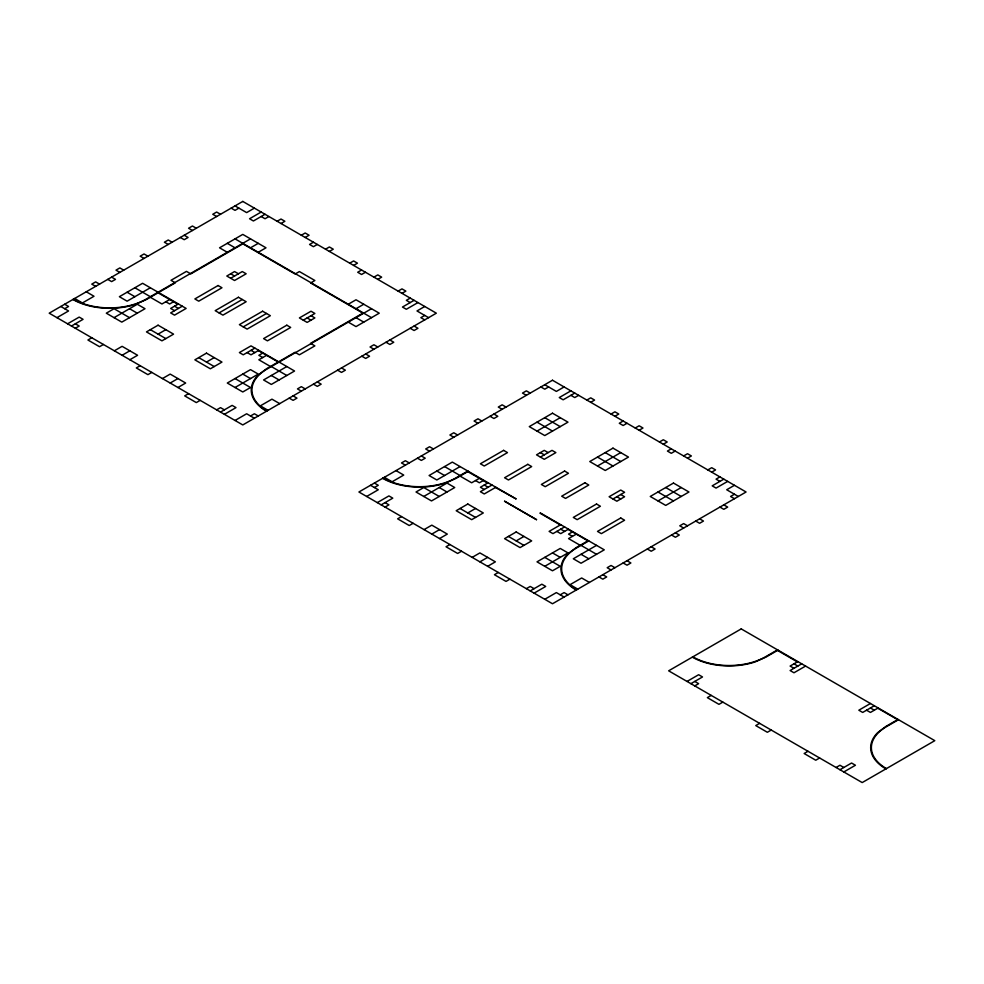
<?xml version="1.0" encoding="UTF-8"?>
<svg xmlns="http://www.w3.org/2000/svg" width="984" height="984" viewBox="0 0 984 984"><rect width="100%" height="100%" fill="white"/><g stroke="black" fill="none" stroke-linecap="round" stroke-linejoin="round"><path stroke-width="1.48" d="M64.686 308.718L68.56 306.479L64.686 304.24M238.903 208.128L235.028 210.367L231.154 208.128M56.949 317.66L68.56 310.956L60.811 306.479M254.389 208.128L246.64 212.605L235.028 205.902M67.588 323.798L79.2 317.094L83.074 319.333L71.463 326.036M261.166 212.04L249.555 218.755L253.417 220.982L265.04 214.278M75.338 328.275L79.2 326.036L75.338 323.798M268.903 216.517L265.04 218.755L261.166 216.517M150.343 287.758L127.108 301.178L119.371 296.701L142.594 283.294L186.148 308.435L174.537 315.138L170.662 312.912L182.286 306.196M277.131 221.265L281.006 219.026L284.88 221.265L281.006 223.503M114.046 317.66L137.28 304.24L145.017 308.718L121.795 322.125L106.309 313.183L114.046 308.718L129.531 317.66M250.514 238.866L145.989 299.222A51.328 29.631 0 0 1 73.394 299.222M91.783 337.77L87.92 340.009L99.532 346.712L103.406 344.474M250.514 247.808L258.263 243.331M169.678 299.505L161.942 303.982L150.318 297.266M258.263 252.273L266 247.808L242.777 234.401L219.543 247.808L227.292 252.273M173.553 301.744L169.678 303.982L165.804 301.744M178.412 303.97L170.662 308.435L174.537 310.673M301.325 235.237L305.2 232.999L309.074 235.237L305.2 237.464M230.674 278.263L242.285 271.559L246.16 273.786L234.549 280.502L226.8 276.024L234.549 271.559L238.423 273.786M114.353 350.796L122.102 346.331L137.588 355.273L129.839 359.738M313.429 242.224L309.554 244.45L313.429 246.689L317.303 244.45M158.08 334.142L165.829 329.665M122.102 355.273L129.839 350.796M325.532 249.198L329.394 246.972L333.268 249.198L329.394 251.437M219.063 312.912L242.285 299.493M140.183 365.716L136.309 367.942L147.92 374.658L151.794 372.419M349.726 263.171L353.6 260.945L357.463 263.171L353.6 265.409M243.257 326.873L266.492 313.465M162.446 378.569L170.183 374.092L185.668 383.034L177.932 387.512M361.571 270.01L357.696 272.248L361.571 274.487L365.445 272.248M170.183 383.034L177.932 378.569M206.48 362.075L214.217 357.61M373.92 277.144L377.794 274.905L381.669 277.144L377.794 279.382M254.868 348.115L243.257 354.818L239.383 352.579L251.006 345.876L294.56 371.017L271.326 384.437L263.589 379.959L286.811 366.552M303.269 320.169L314.88 313.465L311.005 311.227L299.394 317.93L307.131 322.408L314.88 317.93L311.005 315.704M258.743 350.341L251.006 354.818L247.132 352.579M188.571 393.649L184.697 395.888L196.32 402.591L200.183 400.353M262.716 353.084L258.841 355.322L262.716 357.549M348.274 304.24L356.011 299.776L379.246 313.183L356.011 326.602L348.274 322.125M266.578 355.322L258.841 359.787L270.452 366.491M356.011 308.718L363.76 304.24M398.114 291.116L401.989 288.878L405.863 291.116L401.989 293.343M235.028 387.512L258.263 374.092L250.514 369.627L227.292 383.034L242.777 391.976L250.514 387.512L235.028 378.569M371.497 308.718L266.971 369.062A51.328 29.631 0 0 0 266.971 410.98M216.64 409.861L220.514 407.622L224.389 409.861M410.217 298.103L406.343 300.329L410.217 302.568M220.514 412.087L232.126 405.383L236 407.622L224.389 414.326M414.092 300.329L402.468 307.045L406.343 309.271L417.954 302.568M424.731 306.479L416.995 310.956L428.606 317.66M235.028 420.476L246.64 413.772L254.389 418.237M250.514 415.998L254.389 413.772L258.263 415.998M424.731 315.421L420.857 317.66L424.731 319.886M374.4 487.535L378.274 485.296L374.4 483.058M548.617 386.946L544.755 389.184L540.88 386.946M366.663 496.465L378.274 489.761L370.538 485.296M564.103 386.946L556.366 391.423L544.755 384.707M377.303 502.615L388.926 495.911L392.788 498.15L381.177 504.853M570.88 390.857L559.269 397.561L563.143 399.799L574.754 393.096M385.052 507.092L388.926 504.853L385.052 502.615M578.629 395.334L574.754 397.561L570.88 395.334M460.057 466.576L436.834 479.983L429.086 475.518L452.32 462.099L516.194 498.986L495.481 487.474M586.845 400.082L590.72 397.844L594.594 400.082L590.72 402.308M423.76 496.465L446.994 483.058L454.731 487.535L431.509 500.942L416.023 492L423.76 487.535L439.245 496.465M467.806 471.041L455.703 478.027A51.328 29.631 0 0 1 383.12 478.027M537.006 431.09L560.24 417.683M468.286 471.324L456.195 478.31L445.42 483.082A52.017 30.024 0 0 1 382.628 478.31M401.509 516.588L397.634 518.826L409.246 525.53L413.12 523.291M479.392 478.322L471.656 482.787L460.045 476.084M483.267 480.561L479.392 482.787L475.53 480.561M488.126 482.775L480.389 487.252L484.251 489.491M611.052 414.043L614.914 411.816L618.788 414.043L614.914 416.281M492 485.014L480.389 491.717L484.251 493.956L495.874 487.252M540.388 457.08L552.012 450.364L555.874 452.603L544.263 459.307L536.526 454.842L544.263 450.364L548.137 452.603M424.067 529.613L431.816 525.149L447.302 534.091L439.553 538.556M623.143 421.029L619.28 423.268L623.143 425.506L627.017 423.268M467.806 512.959L475.543 508.482M431.816 534.091L439.553 529.613M635.246 428.015L639.12 425.777L642.982 428.015L639.12 430.254M449.897 544.521L446.023 546.76L457.646 553.463L461.508 551.237M597.497 466.01L620.732 452.603M659.44 441.988L663.314 439.75L667.189 441.988L663.314 444.227M472.16 557.375L479.897 552.91L495.382 561.852L487.646 566.317M671.285 448.827L667.423 451.066L671.285 453.304L675.159 451.066M479.897 561.852L487.646 557.375M516.194 540.893L523.943 536.428M560.72 524.693L549.109 531.397L552.971 533.635L564.595 526.92M683.634 455.961L687.509 453.722L691.383 455.961L687.509 458.187M612.983 498.986L624.594 492.283L620.732 490.044L609.108 496.748L616.857 501.225L624.594 496.748L620.732 494.509M568.457 529.158L560.72 533.635L556.846 531.397M498.285 572.467L494.423 574.705L506.034 581.409L509.909 579.17M572.43 531.901L568.555 534.127L572.43 536.366M576.304 534.127L568.555 538.605L580.179 545.308M707.84 469.921L711.703 467.695L715.577 469.921L711.703 472.16M588.309 540.61L576.206 547.596L567.94 553.82A52.017 30.024 0 0 0 576.206 590.068M544.755 566.317L567.977 552.91L560.24 548.432L537.006 561.852L552.491 570.794L560.24 566.317L544.755 557.375M588.789 540.893L576.686 547.879A51.328 29.631 0 0 0 576.686 589.785M657.989 500.942L681.223 487.535M596.525 545.37L573.303 558.777L581.04 563.242L604.274 549.835L540.388 512.959M526.354 588.666L530.228 586.439L534.103 588.666M719.931 476.908L716.057 479.147L719.931 481.385M530.228 590.904L541.84 584.201L545.714 586.439L534.103 593.143M723.806 479.147L712.195 485.85L716.057 488.089L727.68 481.385M734.445 485.296L726.709 489.761L738.32 496.465M544.755 599.293L556.366 592.577L564.103 597.054M560.24 594.816L564.103 592.577L567.977 594.816M734.445 494.239L730.583 496.465L734.445 498.703M687.029 681.432L698.64 674.729L702.514 676.955L690.891 683.671M694.765 685.897L698.64 683.671L694.765 681.432M777.52 649.858L765.429 656.845A51.328 29.631 0 0 1 692.834 656.845M778 650.141L765.909 657.127L755.134 661.9A52.017 30.024 0 0 1 692.355 657.127M711.223 695.405L707.348 697.631L718.96 704.347L722.834 702.109M797.852 661.592L790.103 666.07L793.977 668.296M801.714 663.831L790.103 670.534L793.977 672.773L805.589 666.07M759.611 723.338L755.749 725.577L767.36 732.28L771.235 730.042M870.434 703.499L858.823 710.214L862.697 712.441L874.309 705.737M878.183 707.976L870.434 712.441L866.56 710.214M808.012 751.284L804.137 753.51L815.748 760.226L819.623 757.987M898.023 719.427L885.92 726.413L877.654 732.637A52.017 30.024 0 0 0 885.92 768.885M898.503 719.71L886.412 726.696A51.328 29.631 0 0 0 886.412 768.602M836.08 767.483L839.955 765.245L843.817 767.483M839.955 769.722L851.566 763.018L855.44 765.245L843.817 771.96M220.514 214.278L216.64 212.04L212.765 214.278L216.64 216.517M414.092 326.036L417.954 328.275L414.092 330.513L410.217 328.275M530.228 393.096L526.354 390.857L522.492 393.096L526.354 395.334M723.806 504.853L727.68 507.092L723.806 509.318L719.931 507.092M235.028 238.866L371.497 317.66M544.755 417.683L560.24 426.626M605.246 452.603L620.732 461.545M665.737 487.535L681.223 496.465M227.292 243.331L235.028 247.808M356.011 317.66L363.76 322.125M537.006 422.148L552.491 431.09M597.497 457.08L612.983 466.01M657.989 492L673.474 500.942M196.32 228.251L192.446 226.012L188.571 228.251L192.446 230.49M389.885 340.009L393.76 342.248L389.885 344.474L386.023 342.248M506.034 407.068L502.16 404.83L498.285 407.068L502.16 409.295M699.612 518.826L703.474 521.053L699.612 523.291L695.737 521.053M184.217 235.237L188.092 237.464L184.217 239.702L180.343 237.464M377.794 346.995L373.92 344.757L370.046 346.995L373.92 349.234M493.931 414.043L497.806 416.281L493.931 418.52L490.069 416.281M687.509 525.813L683.634 523.574L679.772 525.813L683.634 528.039M230.674 273.786L234.549 276.024M307.131 317.93L311.005 320.169M540.388 452.603L544.263 454.842M616.857 496.748L620.732 498.986M172.114 242.224L168.252 239.985L164.377 242.224L168.252 244.45M365.691 353.982L369.566 356.208L365.691 358.447L361.817 356.208M481.84 421.029L477.966 418.803L474.091 421.029L477.966 423.268M675.405 532.787L679.28 535.025L675.405 537.264L671.543 535.025M147.92 256.184L144.045 253.958L140.183 256.184L144.045 258.423M341.497 367.942L345.372 370.181L341.497 372.419L337.623 370.181M457.646 435.002L453.772 432.763L449.897 435.002L453.772 437.24M651.211 546.76L655.086 548.998L651.211 551.237L647.349 548.998M123.726 270.157L119.851 267.919L115.989 270.157L119.851 272.396M317.303 381.915L321.165 384.154L317.303 386.392L313.429 384.154M433.44 448.975L429.577 446.736L425.703 448.975L429.577 451.213M627.017 560.732L630.892 562.971L627.017 565.197L623.143 562.971M158.067 292.802L177.907 304.253M258.362 350.575L278.201 362.026M467.781 471.619L487.621 483.07M540.007 513.181L560.327 524.915M568.076 529.38L587.915 540.843M777.508 650.424L797.347 661.888M877.789 708.197L897.629 719.648M174.537 306.196L178.412 308.435M251.006 350.341L254.868 352.579M484.251 485.014L488.126 487.252M560.72 529.158L564.595 531.397M793.977 663.831L797.852 666.07M870.434 707.976L874.309 710.214M134.857 287.758L150.343 296.701M271.326 366.552L286.811 375.494M444.571 466.576L460.057 475.518M581.04 545.37L596.525 554.299M111.623 277.144L115.497 279.382L111.623 281.608L107.76 279.382M305.2 388.901L301.325 386.663L297.463 388.901L301.325 391.14M421.349 455.961L425.211 458.187L421.349 460.426L417.474 458.187M614.914 567.719L611.052 565.48L607.177 567.719L611.052 569.957M127.108 292.236L134.857 296.701M271.326 375.494L279.075 379.959M436.834 471.041L444.571 475.518M581.04 554.299L588.789 558.777M99.532 284.13L95.657 281.891L91.783 284.13L95.657 286.369M293.109 395.888L296.971 398.126L293.109 400.353L289.235 398.126M409.246 462.947L405.371 460.709L401.509 462.947L405.371 465.174M602.823 574.705L606.697 576.932L602.823 579.17L598.948 576.932M129.531 308.718L137.28 313.183M242.777 374.092L250.514 378.569M439.245 487.535L446.994 492M552.491 552.91L560.24 557.375M86.272 291.781L94.009 296.258L82.398 302.961L74.661 298.484M395.986 470.598L403.735 475.063L392.112 481.779L384.375 477.302M279.69 403.637L271.953 399.16L260.329 405.863L268.078 410.34M589.404 582.442L581.667 577.977L570.056 584.681L577.793 589.145M150.343 329.665L165.829 338.607M198.731 357.61L214.217 366.552M460.057 508.482L475.543 517.424M508.457 536.428L523.943 545.37M266.492 411.251A52.017 30.024 0 0 1 258.226 375.002L266.492 368.791L295.04 352.297L299.394 354.818L314.88 345.876L310.526 343.367L362.887 313.133L310.624 282.949L314.88 280.502L299.394 271.559L295.138 274.019L242.876 243.835L190.822 273.884L186.468 271.375L170.982 280.317L175.337 282.826L146.468 299.493L135.694 304.265A52.017 30.024 0 0 1 72.914 299.493M242.777 201.425L49.2 313.183L242.777 424.94L436.342 313.183L242.777 201.425M218.091 285.52L194.869 298.939L198.731 301.178L221.966 287.758L218.091 285.52M158.08 325.2L146.468 331.903L161.954 340.845L173.565 334.142L158.08 325.2M238.423 297.266L215.188 310.673L222.938 315.138L246.16 301.731L238.423 297.266M262.617 311.227L239.383 324.646L247.132 329.111L270.354 315.704L262.617 311.227M206.48 353.145L194.869 359.849L210.355 368.791L221.966 362.075L206.48 353.145M286.811 325.2L263.589 338.607L267.451 340.845L290.686 327.438L286.811 325.2M552.491 380.242L358.914 492L552.491 603.758L746.069 492L552.491 380.242M552.491 413.206L529.269 426.626L544.755 435.568L567.977 422.148L552.491 413.206M503.611 450.364L480.389 463.784L484.251 466.01L507.486 452.603L503.611 450.364M527.805 464.337L504.583 477.757L508.457 479.983L531.68 466.576L527.805 464.337M467.806 504.017L456.195 510.721L471.68 519.663L483.292 512.959L467.806 504.017M504.583 501.225L536.526 519.663L504.583 501.225M564.595 471.041L541.36 484.46L545.234 486.686L568.457 473.279L564.595 471.041M612.983 448.138L589.76 461.545L605.246 470.487L628.468 457.08L612.983 448.138M584.914 482.775L561.692 496.194L565.554 498.421L588.789 485.014L584.914 482.775M516.194 531.95L504.583 538.654L520.069 547.596L531.68 540.893L516.194 531.95M596.525 504.017L573.303 517.424L577.178 519.663L600.4 506.243L596.525 504.017M673.474 483.058L650.252 496.465L665.737 505.407L688.96 492L673.474 483.058M620.732 517.99L597.497 531.397L601.372 533.635L624.594 520.216L620.732 517.99M741.223 628.899L668.64 670.817L862.205 782.575L934.8 740.669L741.223 628.899"/></g></svg>
